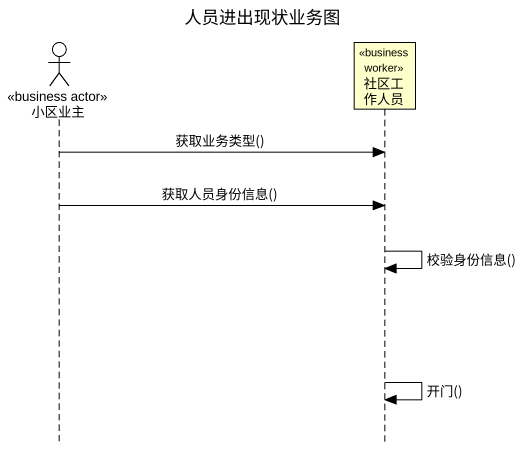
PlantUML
@startuml
title 人员进出现状业务图
hide footbox
actor 小区业主 <<business actor>>
participant 社区工作人员 <<business worker>>

小区业主 -> 社区工作人员 : 获取业务类型()
小区业主 -> 社区工作人员 : 获取人员身份信息()
社区工作人员 -> 社区工作人员 : 校验身份信息()
社区工作人员 -> 社区工作人员 : 开门()
@enduml
